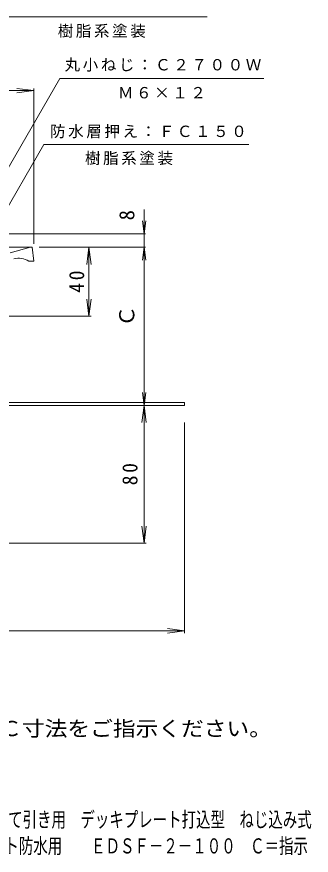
# Model space of a CAD drawing. Units: millimetres, scale not verified. Extents: x -262 to 229, y -348 to 400.
# Drawn here: x 57.6 to 228.7, y -347.8 to 139 of the extents above; entities that cross this region are included whole.
import ezdxf
from ezdxf.enums import TextEntityAlignment as Align

# ---------------------------------------------------------------- set-up
doc = ezdxf.new("R2010")
doc.units = ezdxf.units.MM
doc.header["$LTSCALE"] = 3
for name, color, linetype, lineweight in [('0-0', 3, 'Continuous', 9), ('0-4', 7, 'Continuous', 9), ('0-5', 7, 'Continuous', 9), ('0-B', 2, 'Continuous', 9)]:
    doc.layers.add(name, color=color, linetype=linetype, lineweight=lineweight)
doc.layers.add('F-4', color=6, linetype='Continuous')
doc.layers.add('F-5', color=2, linetype='Continuous')
doc.styles.add('ＭＳ ゴシック', font='')
doc.styles.get('ＭＳ ゴシック').set_extended_font_data('MS Gothic')

msp = doc.modelspace()

# ---------------------------------------------------------------- linework, layer by layer
at = {"layer": '0-0'}
for p, q in [((41.752, 5.176), (66.588, 5.176)), ((65.588, 5.176), (53.732, 2)), ((67.588, -2.824), (66.588, 5.176)), ((67.588, -2.824), (64.588, -2.824))]:
    msp.add_line(p, q, dxfattribs=at)
msp.add_arc((58.793, -12.174), 11, 58.20979, 105.00003, dxfattribs=at)
at = {"layer": '0-4'}
for p, q in [((67.588, 96.137), (57.674, 97.442)), ((67.588, 7.176), (67.588, 97.442)), ((-157.412, 96.137), (67.588, 96.137)), ((67.588, 96.137), (57.674, 94.832)), ((131.588, 5.176), (131.588, 27.051)), ((131.588, 13.033), (130.609, 20.468)), ((131.588, 13.033), (132.567, 20.468)), ((132.488, 13.033), (-5.412, 13.033)), ((132.488, 5.176), (70.744, 5.176)), ((99.588, 5.176), (98.283, -4.738)), ((99.588, -34.824), (99.588, 5.176)), ((99.588, 5.176), (100.893, -4.738)), ((131.588, 5.176), (130.609, -2.26)), ((131.588, 5.176), (132.567, -2.26)), ((131.588, -86.602), (131.588, 5.176)), ((99.588, -34.824), (98.283, -24.909)), ((99.588, -34.824), (100.893, -24.909)), ((35.088, -34.824), (100.788, -34.824)), ((131.588, -86.602), (130.609, -79.166)), ((131.588, -86.602), (132.567, -79.166)), ((131.588, -86.602), (130.283, -96.516)), ((131.588, -166.601), (131.588, -86.602)), ((131.588, -86.602), (132.893, -96.516)), ((155.088, -96.601), (155.088, -218.789)), ((131.588, -166.601), (130.283, -156.687)), ((131.588, -166.601), (132.893, -156.687)), ((42.088, -166.601), (132.788, -166.601)), ((-244.912, -217.484), (155.088, -217.484)), ((155.088, -217.484), (145.174, -216.179)), ((155.088, -217.484), (145.174, -218.789))]:
    msp.add_line(p, q, dxfattribs=at)
at = {"layer": '0-5'}
for p, q in [((41.834, 139.033), (168.299, 139.033)), ((31.088, 13.972), (82.58, 103.159)), ((82.58, 103.159), (201.282, 103.159)), ((41.088, 9.033), (73.348, 64.908)), ((73.348, 64.908), (192.444, 64.908))]:
    msp.add_line(p, q, dxfattribs=at)
at = {"layer": '0-B'}
for p, q in [((26.088, -85.001), (155.088, -85.001)), ((27.688, -86.601), (155.088, -86.601)), ((155.088, -85.001), (155.088, -86.601))]:
    msp.add_line(p, q, dxfattribs=at)

# ---------------------------------------------------------------- texts
at = {"layer": '0-4', "color": 2, "style": 'ＭＳ ゴシック'}
for s, p in [('8', (128.588, 20.828)), ('Ｃ', (128.588, -40.824))]:
    msp.add_text(s, height=8.798, rotation=90, dxfattribs=at).set_placement(p, align=Align.BOTTOM_LEFT)
at = {"layer": '0-4', "color": 2, "char_height": 8.798, "attachment_point": 7, "rotation": 90, "style": 'ＭＳ ゴシック'}
for s, insert in [('\\T1.27;\\W0.95;40', (96.938, -21.199)), ('\\T1.27;\\W0.95;80', (127.892, -132.976))]:
    msp.add_mtext(s, dxfattribs=dict(at, insert=insert))
at = {"layer": '0-5', "char_height": 6.598, "attachment_point": 7, "style": 'ＭＳ ゴシック'}
for s, insert in [('\\T1.17;樹脂系塗装', (81.451, 126.788)), ('\\T1.17;丸小ねじ：Ｃ２７００Ｗ', (85.423, 107.153)), ('\\T1.17;Ｍ６×１２', (116.431, 91.551)), ('\\T1.17;防水層押え：ＦＣ１５０', (76.993, 68.497)), ('\\T1.17;樹脂系塗装', (97.275, 52.896))]:
    msp.add_mtext(s, dxfattribs=dict(at, insert=insert))
at = {"layer": 'F-4', "style": 'ＭＳ ゴシック', "width": 0.7}
for s, p in [('鋳鉄製ルーフドレン\u3000たて引き用\u3000デッキプレート打込型\u3000ねじ込み式', (-39.797, -334.09)), ('アスファルト・シート防水用\u3000\u3000ＥＤＳＦ－２－１００\u3000Ｃ＝指示', (-25.184, -349.38))]:
    msp.add_text(s, height=8.798, dxfattribs=at).set_placement(p, align=Align.BOTTOM_LEFT)
at = {"layer": 'F-5', "style": 'ＭＳ ゴシック', "width": 1.1}
msp.add_text('※ご注文の際はＣ寸法をご指示ください。', height=8.798, dxfattribs=at).set_placement((-44.942, -281.252), align=Align.BOTTOM_LEFT)

doc.saveas('drawing.dxf')
